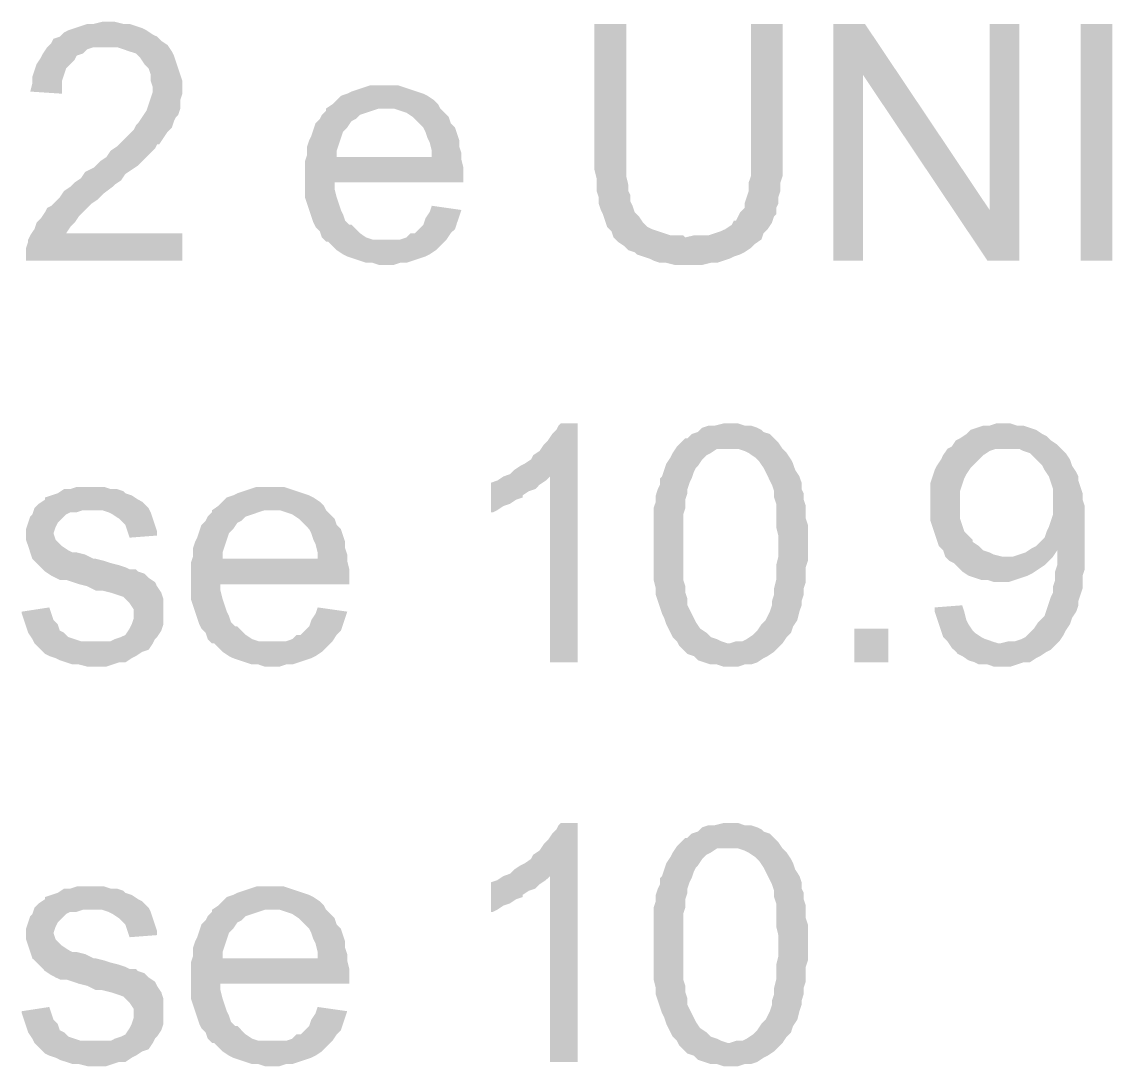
# Model space of a CAD drawing. Header units: millimetres. Extents: x -35.3 to 0.3, y 0.4 to 20.6.
# Drawn here: x -32.6993 to -32.2693, y 6.5152 to 6.9268 of the extents above; entities that cross this region are included whole.
import ezdxf

# ---------------------------------------------------------------- set-up
doc = ezdxf.new("R2010")
doc.units = ezdxf.units.MM
doc.layers.add('PDF _Riempimenti solidi', color=7, linetype='Continuous')

msp = doc.modelspace()

# ---------------------------------------------------------------- hatches: boundary and pattern name
at = {"layer": 'PDF _Riempimenti solidi', "transparency": 33554559}
for points in [[(-32.66517, 6.92684), (-32.66767, 6.92684), (-32.671, 6.92601), (-32.6735, 6.92601), (-32.676, 6.92517), (-32.6785, 6.92434), (-32.681, 6.92351), (-32.68267, 6.92267), (-32.68433, 6.92101), (-32.68683, 6.92017), (-32.68767, 6.91851), (-32.68933, 6.91684), (-32.691, 6.91434), (-32.69183, 6.91267), (-32.6935, 6.91017), (-32.69433, 6.90767), (-32.69517, 6.90517), (-32.69517, 6.90267), (-32.696, 6.89934), (-32.6835, 6.89851), (-32.6835, 6.90351), (-32.68267, 6.90601), (-32.68183, 6.90851), (-32.6785, 6.91184), (-32.67767, 6.91351), (-32.67517, 6.91434), (-32.6735, 6.91601), (-32.671, 6.91684), (-32.66517, 6.91684), (-32.64183, 6.91767), (-32.64433, 6.91934), (-32.646, 6.92101), (-32.64767, 6.92184), (-32.65017, 6.92351), (-32.65183, 6.92434), (-32.65433, 6.92517), (-32.65683, 6.92601), (-32.65933, 6.92601), (-32.66267, 6.92684)], [(-32.461, 6.92601), (-32.4735, 6.92601), (-32.4735, 6.86851), (-32.47267, 6.86517), (-32.47267, 6.86017), (-32.47183, 6.85767), (-32.47183, 6.85517), (-32.471, 6.85267), (-32.47017, 6.85101), (-32.4685, 6.84601), (-32.46683, 6.84434), (-32.466, 6.84184), (-32.43767, 6.84184), (-32.4385, 6.84267), (-32.4435, 6.84267), (-32.446, 6.84351), (-32.4485, 6.84434), (-32.451, 6.84517), (-32.45267, 6.84601), (-32.45433, 6.84767), (-32.456, 6.85017), (-32.45767, 6.85184), (-32.4585, 6.85434), (-32.45933, 6.85601), (-32.45933, 6.85851), (-32.46017, 6.86017), (-32.46017, 6.86267), (-32.461, 6.86601), (-32.461, 6.87267)], [(-32.39933, 6.92601), (-32.41183, 6.92601), (-32.41183, 6.86601), (-32.41267, 6.86351), (-32.41267, 6.86017), (-32.41433, 6.85517), (-32.41433, 6.85351), (-32.416, 6.85184), (-32.41683, 6.85017), (-32.41767, 6.84851), (-32.4185, 6.84851), (-32.41933, 6.84684), (-32.42183, 6.84517), (-32.4235, 6.84434), (-32.426, 6.84351), (-32.4285, 6.84267), (-32.43433, 6.84267), (-32.43767, 6.84184), (-32.466, 6.84184), (-32.46433, 6.84017), (-32.46183, 6.83851), (-32.46017, 6.83684), (-32.45767, 6.83601), (-32.45683, 6.83517), (-32.45433, 6.83434), (-32.45183, 6.83351), (-32.45017, 6.83267), (-32.44767, 6.83184), (-32.44517, 6.83184), (-32.44183, 6.83101), (-32.431, 6.83101), (-32.42767, 6.83184), (-32.42517, 6.83184), (-32.42017, 6.83351), (-32.4185, 6.83434), (-32.416, 6.83517), (-32.41433, 6.83601), (-32.41183, 6.83767), (-32.41017, 6.83934), (-32.40767, 6.84101), (-32.40683, 6.84351), (-32.40517, 6.84517), (-32.4035, 6.84767), (-32.40267, 6.85017), (-32.40183, 6.85101), (-32.40183, 6.85351), (-32.401, 6.85517), (-32.401, 6.85767), (-32.40017, 6.86017), (-32.40017, 6.86351), (-32.39933, 6.86601), (-32.39933, 6.87184)], [(-32.36683, 6.92601), (-32.37933, 6.92601), (-32.37933, 6.83267), (-32.36767, 6.83267), (-32.36767, 6.90601)], [(-32.36683, 6.92601), (-32.36767, 6.90601), (-32.3185, 6.83267), (-32.31767, 6.85267)], [(-32.306, 6.92601), (-32.31767, 6.92601), (-32.31767, 6.85267), (-32.3185, 6.83267), (-32.306, 6.83267)], [(-32.26933, 6.83267), (-32.26933, 6.92601), (-32.28183, 6.92601), (-32.28183, 6.83267)], [(-32.64183, 6.91767), (-32.66517, 6.91684), (-32.66183, 6.91684), (-32.65683, 6.91517), (-32.65433, 6.91434), (-32.65267, 6.91267), (-32.651, 6.91017), (-32.64933, 6.90851), (-32.6485, 6.90601), (-32.6485, 6.90351), (-32.64767, 6.90101), (-32.64767, 6.89934), (-32.65017, 6.89184), (-32.6535, 6.88684), (-32.65433, 6.88601), (-32.65517, 6.88434), (-32.6585, 6.88101), (-32.66183, 6.87767), (-32.66433, 6.87601), (-32.666, 6.87351), (-32.6685, 6.87184), (-32.671, 6.86934), (-32.67433, 6.86767), (-32.676, 6.86517), (-32.6785, 6.86351), (-32.68017, 6.86184), (-32.68267, 6.86017), (-32.68433, 6.85767), (-32.686, 6.85601), (-32.68767, 6.85434), (-32.68933, 6.85351), (-32.69017, 6.85184), (-32.69183, 6.84934), (-32.6935, 6.84767), (-32.69433, 6.84517), (-32.696, 6.84267), (-32.69683, 6.84101), (-32.69683, 6.84017), (-32.69767, 6.83767), (-32.69767, 6.83267), (-32.636, 6.83267), (-32.636, 6.84351), (-32.68183, 6.84351), (-32.68017, 6.84601), (-32.6785, 6.84767), (-32.67683, 6.85017), (-32.67517, 6.85184), (-32.67183, 6.85517), (-32.66933, 6.85684), (-32.66683, 6.85934), (-32.6635, 6.86184), (-32.66267, 6.86267), (-32.66017, 6.86434), (-32.6585, 6.86684), (-32.6535, 6.87017), (-32.65017, 6.87351), (-32.64683, 6.87684), (-32.646, 6.87851), (-32.64517, 6.87851), (-32.6435, 6.88101), (-32.64183, 6.88351), (-32.64017, 6.88517), (-32.63933, 6.88767), (-32.6385, 6.88934), (-32.63767, 6.89017), (-32.63683, 6.89267), (-32.63683, 6.89601), (-32.636, 6.89851), (-32.636, 6.90351), (-32.63683, 6.90601), (-32.63767, 6.90851), (-32.6385, 6.91101), (-32.63933, 6.91351), (-32.64017, 6.91517)], [(-32.556, 6.90184), (-32.56183, 6.90184), (-32.56433, 6.90101), (-32.56683, 6.90017), (-32.56933, 6.89934), (-32.571, 6.89851), (-32.5735, 6.89767), (-32.57517, 6.89601), (-32.57683, 6.89434), (-32.57933, 6.89267), (-32.55267, 6.89267), (-32.55017, 6.89184), (-32.54767, 6.89101), (-32.54517, 6.88934), (-32.5435, 6.88767), (-32.54183, 6.88601), (-32.541, 6.88517), (-32.54017, 6.88351), (-32.53933, 6.88101), (-32.5385, 6.87934), (-32.53767, 6.87601), (-32.53767, 6.87351), (-32.57517, 6.87351), (-32.526, 6.87267), (-32.526, 6.87517), (-32.52683, 6.87767), (-32.52683, 6.88017), (-32.52767, 6.88267), (-32.5285, 6.88517), (-32.53017, 6.88684), (-32.531, 6.88934), (-32.53267, 6.89101), (-32.53433, 6.89267), (-32.53517, 6.89434), (-32.53683, 6.89601), (-32.53933, 6.89767), (-32.541, 6.89851), (-32.5435, 6.89934), (-32.546, 6.90017), (-32.551, 6.90184), (-32.5535, 6.90184)], [(-32.57933, 6.89267), (-32.57933, 6.89184), (-32.581, 6.89017), (-32.58183, 6.88851), (-32.5835, 6.88684), (-32.58433, 6.88434), (-32.58517, 6.88184), (-32.586, 6.88017), (-32.58683, 6.87767), (-32.58683, 6.87434), (-32.58767, 6.87184), (-32.58767, 6.85767), (-32.58433, 6.84767), (-32.5835, 6.84601), (-32.58183, 6.84434), (-32.581, 6.84184), (-32.57933, 6.84017), (-32.55517, 6.84101), (-32.561, 6.84101), (-32.5635, 6.84184), (-32.566, 6.84351), (-32.56767, 6.84517), (-32.56933, 6.84684), (-32.57017, 6.84684), (-32.57183, 6.84851), (-32.57267, 6.85101), (-32.5735, 6.85267), (-32.57517, 6.85767), (-32.576, 6.86101), (-32.576, 6.86351), (-32.52517, 6.86351), (-32.52517, 6.86934), (-32.526, 6.87267), (-32.57517, 6.87351), (-32.57517, 6.87601), (-32.57267, 6.88351), (-32.571, 6.88517), (-32.56933, 6.88767), (-32.56767, 6.88851), (-32.566, 6.89017), (-32.5635, 6.89101), (-32.561, 6.89184), (-32.5585, 6.89267), (-32.556, 6.89267)], [(-32.53767, 6.85434), (-32.5385, 6.85184), (-32.54017, 6.84934), (-32.541, 6.84684), (-32.54267, 6.84517), (-32.54433, 6.84351), (-32.546, 6.84351), (-32.54767, 6.84184), (-32.55017, 6.84101), (-32.55517, 6.84101), (-32.57933, 6.84017), (-32.5785, 6.84017), (-32.57517, 6.83684), (-32.57267, 6.83517), (-32.571, 6.83434), (-32.566, 6.83267), (-32.5635, 6.83184), (-32.561, 6.83184), (-32.5585, 6.83101), (-32.55267, 6.83101), (-32.55017, 6.83184), (-32.54767, 6.83184), (-32.54517, 6.83267), (-32.54267, 6.83351), (-32.54017, 6.83434), (-32.5385, 6.83517), (-32.536, 6.83684), (-32.53517, 6.83767), (-32.5335, 6.83934), (-32.53183, 6.84101), (-32.53017, 6.84351), (-32.5285, 6.84517), (-32.52767, 6.84767), (-32.52683, 6.85017), (-32.526, 6.85267)], [(-32.48017, 6.76851), (-32.48683, 6.76851), (-32.48767, 6.76767), (-32.4885, 6.76601), (-32.49017, 6.76434), (-32.49183, 6.76184), (-32.4935, 6.76017), (-32.49517, 6.75767), (-32.49767, 6.75601), (-32.4985, 6.75434), (-32.501, 6.75267), (-32.50267, 6.75184), (-32.50517, 6.75017), (-32.50683, 6.74851), (-32.491, 6.74767), (-32.491, 6.67434), (-32.48017, 6.67434)], [(-32.42017, 6.76851), (-32.42267, 6.76851), (-32.426, 6.76767), (-32.4285, 6.76767), (-32.431, 6.76684), (-32.43267, 6.76517), (-32.43517, 6.76434), (-32.43683, 6.76267), (-32.43767, 6.76267), (-32.43933, 6.76101), (-32.441, 6.75934), (-32.42017, 6.75851), (-32.41683, 6.75851), (-32.41433, 6.75767), (-32.41267, 6.75684), (-32.41017, 6.75517), (-32.4085, 6.75351), (-32.40683, 6.75101), (-32.4035, 6.74434), (-32.40267, 6.74184), (-32.40267, 6.73934), (-32.40183, 6.73684), (-32.40183, 6.72767), (-32.401, 6.72434), (-32.401, 6.71601), (-32.40183, 6.71267), (-32.40183, 6.70684), (-32.40267, 6.70351), (-32.40267, 6.70101), (-32.4035, 6.69851), (-32.4035, 6.69684), (-32.40433, 6.69434), (-32.406, 6.69101), (-32.40767, 6.68934), (-32.40933, 6.68684), (-32.411, 6.68517), (-32.4135, 6.68351), (-32.41517, 6.68267), (-32.41767, 6.68267), (-32.42017, 6.68184), (-32.44017, 6.68101), (-32.4385, 6.67934), (-32.43683, 6.67767), (-32.43433, 6.67684), (-32.43267, 6.67517), (-32.42767, 6.67351), (-32.42517, 6.67351), (-32.42267, 6.67267), (-32.41683, 6.67267), (-32.41433, 6.67351), (-32.41183, 6.67351), (-32.40933, 6.67434), (-32.40683, 6.67601), (-32.40517, 6.67684), (-32.40267, 6.67851), (-32.401, 6.68017), (-32.39933, 6.68184), (-32.39767, 6.68434), (-32.396, 6.68601), (-32.39517, 6.68851), (-32.3935, 6.69101), (-32.39267, 6.69434), (-32.39183, 6.69684), (-32.39183, 6.69851), (-32.391, 6.70101), (-32.391, 6.70351), (-32.39017, 6.70601), (-32.39017, 6.71184), (-32.38933, 6.71434), (-32.38933, 6.72851), (-32.39017, 6.73101), (-32.39017, 6.73601), (-32.391, 6.73851), (-32.391, 6.74101), (-32.39183, 6.74267), (-32.39183, 6.74517), (-32.39267, 6.74767), (-32.39433, 6.75017), (-32.39517, 6.75267), (-32.396, 6.75434), (-32.39767, 6.75684), (-32.39933, 6.75851), (-32.401, 6.76101), (-32.40433, 6.76434), (-32.40683, 6.76517), (-32.40767, 6.76601), (-32.40933, 6.76684), (-32.41183, 6.76767), (-32.41433, 6.76767), (-32.41683, 6.76851)], [(-32.31183, 6.76851), (-32.31517, 6.76851), (-32.31767, 6.76767), (-32.32017, 6.76767), (-32.32517, 6.76601), (-32.32683, 6.76434), (-32.32933, 6.76267), (-32.331, 6.76184), (-32.33267, 6.75934), (-32.31017, 6.75851), (-32.306, 6.75851), (-32.30433, 6.75767), (-32.30183, 6.75684), (-32.30017, 6.75517), (-32.29767, 6.75267), (-32.29683, 6.75184), (-32.296, 6.75017), (-32.29433, 6.74767), (-32.29267, 6.74267), (-32.29267, 6.73267), (-32.29433, 6.72767), (-32.29517, 6.72601), (-32.296, 6.72351), (-32.29933, 6.72017), (-32.301, 6.71934), (-32.291, 6.71851), (-32.291, 6.71267), (-32.29183, 6.71017), (-32.29183, 6.70684), (-32.29267, 6.70434), (-32.29267, 6.70184), (-32.2935, 6.70017), (-32.29433, 6.69767), (-32.29517, 6.69517), (-32.296, 6.69267), (-32.29767, 6.69101), (-32.2985, 6.69017), (-32.30017, 6.68767), (-32.3035, 6.68434), (-32.30517, 6.68351), (-32.30767, 6.68267), (-32.31017, 6.68267), (-32.3135, 6.68184), (-32.29183, 6.68101), (-32.29017, 6.68267), (-32.2885, 6.68517), (-32.28767, 6.68684), (-32.286, 6.68934), (-32.28517, 6.69184), (-32.2835, 6.69434), (-32.28267, 6.69684), (-32.28267, 6.69851), (-32.281, 6.70351), (-32.281, 6.70851), (-32.28017, 6.71101), (-32.28017, 6.73601), (-32.281, 6.73851), (-32.281, 6.74101), (-32.28267, 6.74601), (-32.28267, 6.74767), (-32.2835, 6.74934), (-32.28517, 6.75184), (-32.286, 6.75434), (-32.28767, 6.75684), (-32.28933, 6.75851), (-32.291, 6.76017), (-32.2935, 6.76184), (-32.29517, 6.76351), (-32.29683, 6.76434), (-32.29933, 6.76601), (-32.30433, 6.76767), (-32.30683, 6.76767), (-32.30933, 6.76851)], [(-32.441, 6.75934), (-32.44267, 6.75684), (-32.4435, 6.75517), (-32.44517, 6.75267), (-32.44683, 6.74767), (-32.44767, 6.74684), (-32.44767, 6.74434), (-32.4485, 6.74267), (-32.44933, 6.74017), (-32.44933, 6.73767), (-32.45017, 6.73517), (-32.45017, 6.70684), (-32.44933, 6.70351), (-32.44933, 6.70101), (-32.4485, 6.69851), (-32.44767, 6.69601), (-32.44683, 6.69351), (-32.446, 6.69184), (-32.44517, 6.68934), (-32.44433, 6.68767), (-32.4435, 6.68601), (-32.44267, 6.68434), (-32.441, 6.68267), (-32.44017, 6.68101), (-32.42017, 6.68184), (-32.421, 6.68184), (-32.4235, 6.68267), (-32.42517, 6.68351), (-32.42767, 6.68434), (-32.42933, 6.68601), (-32.43183, 6.68767), (-32.4335, 6.69017), (-32.436, 6.69517), (-32.43683, 6.69684), (-32.43683, 6.69934), (-32.43767, 6.70184), (-32.43767, 6.70434), (-32.4385, 6.70684), (-32.4385, 6.73267), (-32.43767, 6.73517), (-32.43767, 6.73851), (-32.43683, 6.74101), (-32.43683, 6.74267), (-32.436, 6.74517), (-32.43517, 6.74684), (-32.43433, 6.74934), (-32.4335, 6.75101), (-32.43267, 6.75184), (-32.431, 6.75434), (-32.42933, 6.75601), (-32.42767, 6.75684), (-32.42517, 6.75851), (-32.42017, 6.75851)], [(-32.33267, 6.75934), (-32.33433, 6.75851), (-32.336, 6.75601), (-32.33683, 6.75434), (-32.3385, 6.75184), (-32.33933, 6.75017), (-32.34017, 6.74767), (-32.341, 6.74517), (-32.341, 6.73017), (-32.34017, 6.72767), (-32.33933, 6.72517), (-32.3385, 6.72267), (-32.33767, 6.72017), (-32.336, 6.71851), (-32.33517, 6.71601), (-32.3335, 6.71434), (-32.311, 6.71601), (-32.31267, 6.71601), (-32.316, 6.71684), (-32.31767, 6.71767), (-32.32017, 6.71851), (-32.32183, 6.72017), (-32.32433, 6.72184), (-32.32433, 6.72267), (-32.32767, 6.72601), (-32.32933, 6.73101), (-32.32933, 6.74184), (-32.32767, 6.74684), (-32.32683, 6.74851), (-32.32517, 6.75101), (-32.32017, 6.75601), (-32.31767, 6.75767), (-32.31517, 6.75851), (-32.31017, 6.75851)], [(-32.50683, 6.74851), (-32.50933, 6.74767), (-32.51183, 6.74601), (-32.51433, 6.74517), (-32.51433, 6.73351), (-32.5135, 6.73351), (-32.51183, 6.73434), (-32.50933, 6.73601), (-32.50683, 6.73684), (-32.50433, 6.73851), (-32.50183, 6.73934), (-32.50183, 6.74017), (-32.49933, 6.74184), (-32.49683, 6.74267), (-32.49517, 6.74434), (-32.49267, 6.74601), (-32.491, 6.74767)], [(-32.67267, 6.74351), (-32.67767, 6.74351), (-32.68017, 6.74267), (-32.68267, 6.74267), (-32.68517, 6.74101), (-32.69017, 6.73934), (-32.69017, 6.73851), (-32.69267, 6.73684), (-32.69433, 6.73517), (-32.67183, 6.73434), (-32.66767, 6.73434), (-32.66517, 6.73351), (-32.6635, 6.73267), (-32.661, 6.73101), (-32.66017, 6.73017), (-32.6585, 6.72851), (-32.65683, 6.72351), (-32.646, 6.72434), (-32.646, 6.72601), (-32.64683, 6.72851), (-32.6485, 6.73351), (-32.64933, 6.73517), (-32.65017, 6.73601), (-32.65183, 6.73767), (-32.6535, 6.73851), (-32.656, 6.74017), (-32.6585, 6.74101), (-32.65933, 6.74184), (-32.66183, 6.74267), (-32.66433, 6.74267), (-32.66683, 6.74351), (-32.66933, 6.74351)], [(-32.601, 6.74351), (-32.60683, 6.74351), (-32.60933, 6.74267), (-32.61183, 6.74184), (-32.61433, 6.74101), (-32.616, 6.74017), (-32.6185, 6.73934), (-32.62017, 6.73767), (-32.62183, 6.73601), (-32.62433, 6.73434), (-32.59767, 6.73434), (-32.59517, 6.73351), (-32.59267, 6.73267), (-32.59017, 6.73101), (-32.5885, 6.72934), (-32.586, 6.72684), (-32.58517, 6.72517), (-32.58433, 6.72267), (-32.5835, 6.72101), (-32.58267, 6.71767), (-32.58267, 6.71517), (-32.62017, 6.71517), (-32.571, 6.71434), (-32.571, 6.71684), (-32.57183, 6.71934), (-32.57183, 6.72184), (-32.5735, 6.72684), (-32.57517, 6.72851), (-32.576, 6.73101), (-32.57767, 6.73267), (-32.57933, 6.73434), (-32.58017, 6.73601), (-32.58183, 6.73767), (-32.58433, 6.73934), (-32.586, 6.74017), (-32.5885, 6.74101), (-32.591, 6.74184), (-32.596, 6.74351), (-32.5985, 6.74351)], [(-32.69433, 6.73517), (-32.69517, 6.73267), (-32.696, 6.73184), (-32.69767, 6.72684), (-32.69767, 6.72267), (-32.69683, 6.72017), (-32.696, 6.71767), (-32.69517, 6.71517), (-32.69183, 6.71184), (-32.69017, 6.71017), (-32.68767, 6.70851), (-32.686, 6.70767), (-32.68433, 6.70684), (-32.68183, 6.70684), (-32.67933, 6.70601), (-32.67683, 6.70517), (-32.6735, 6.70434), (-32.67017, 6.70267), (-32.66767, 6.70267), (-32.66433, 6.70184), (-32.66183, 6.70101), (-32.65933, 6.70017), (-32.6585, 6.69934), (-32.65683, 6.69767), (-32.65517, 6.69517), (-32.65517, 6.69184), (-32.656, 6.68934), (-32.65683, 6.68767), (-32.6585, 6.68517), (-32.66017, 6.68434), (-32.66267, 6.68351), (-32.66433, 6.68267), (-32.67017, 6.68267), (-32.69433, 6.68184), (-32.69267, 6.68017), (-32.69017, 6.67767), (-32.6885, 6.67684), (-32.686, 6.67601), (-32.68433, 6.67517), (-32.68183, 6.67434), (-32.67933, 6.67351), (-32.67683, 6.67351), (-32.6735, 6.67267), (-32.666, 6.67267), (-32.6635, 6.67351), (-32.661, 6.67434), (-32.6585, 6.67434), (-32.656, 6.67601), (-32.65433, 6.67684), (-32.65183, 6.67851), (-32.64933, 6.67934), (-32.64767, 6.68184), (-32.64683, 6.68351), (-32.646, 6.68434), (-32.64433, 6.68684), (-32.6435, 6.68934), (-32.6435, 6.69934), (-32.64433, 6.70184), (-32.646, 6.70434), (-32.64683, 6.70601), (-32.64933, 6.70767), (-32.651, 6.70934), (-32.6535, 6.71017), (-32.65433, 6.71101), (-32.65683, 6.71101), (-32.6585, 6.71184), (-32.661, 6.71267), (-32.66433, 6.71351), (-32.66683, 6.71434), (-32.67017, 6.71517), (-32.671, 6.71517), (-32.67433, 6.71684), (-32.67767, 6.71767), (-32.67933, 6.71767), (-32.681, 6.71851), (-32.6835, 6.72017), (-32.686, 6.72267), (-32.68683, 6.72517), (-32.686, 6.72767), (-32.68517, 6.72934), (-32.68183, 6.73267), (-32.68017, 6.73351), (-32.67767, 6.73351), (-32.67517, 6.73434), (-32.67183, 6.73434)], [(-32.62433, 6.73434), (-32.62433, 6.73351), (-32.626, 6.73184), (-32.62683, 6.73017), (-32.6285, 6.72851), (-32.63017, 6.72351), (-32.631, 6.72184), (-32.63183, 6.71934), (-32.63183, 6.71601), (-32.63267, 6.71351), (-32.63267, 6.69934), (-32.63183, 6.69684), (-32.631, 6.69434), (-32.63017, 6.69184), (-32.62933, 6.68934), (-32.6285, 6.68767), (-32.62683, 6.68601), (-32.626, 6.68351), (-32.62433, 6.68184), (-32.60017, 6.68267), (-32.606, 6.68267), (-32.6085, 6.68351), (-32.611, 6.68517), (-32.61267, 6.68684), (-32.61433, 6.68851), (-32.61517, 6.68851), (-32.61683, 6.69017), (-32.61767, 6.69267), (-32.6185, 6.69434), (-32.61933, 6.69684), (-32.62017, 6.69934), (-32.621, 6.70267), (-32.621, 6.70517), (-32.57017, 6.70517), (-32.57017, 6.71101), (-32.571, 6.71434), (-32.62017, 6.71517), (-32.62017, 6.71767), (-32.61933, 6.72017), (-32.6185, 6.72267), (-32.61767, 6.72517), (-32.616, 6.72684), (-32.61433, 6.72934), (-32.61267, 6.73017), (-32.611, 6.73184), (-32.6085, 6.73267), (-32.606, 6.73351), (-32.6035, 6.73434), (-32.601, 6.73434)], [(-32.301, 6.71934), (-32.3035, 6.71767), (-32.3085, 6.71601), (-32.311, 6.71601), (-32.3335, 6.71434), (-32.33183, 6.71351), (-32.3285, 6.71017), (-32.326, 6.70851), (-32.3235, 6.70767), (-32.321, 6.70684), (-32.3185, 6.70684), (-32.316, 6.70601), (-32.31017, 6.70601), (-32.30767, 6.70684), (-32.30267, 6.70851), (-32.301, 6.70934), (-32.296, 6.71267), (-32.29267, 6.71601), (-32.291, 6.71851)], [(-32.6885, 6.69601), (-32.69933, 6.69434), (-32.69933, 6.69351), (-32.69683, 6.68601), (-32.69517, 6.68351), (-32.69433, 6.68184), (-32.67017, 6.68267), (-32.676, 6.68267), (-32.6785, 6.68351), (-32.681, 6.68434), (-32.68267, 6.68601), (-32.68433, 6.68684), (-32.68517, 6.68934), (-32.68683, 6.69101), (-32.68767, 6.69351)], [(-32.58267, 6.69601), (-32.5835, 6.69351), (-32.58517, 6.69101), (-32.586, 6.68851), (-32.58767, 6.68684), (-32.58933, 6.68517), (-32.591, 6.68517), (-32.59267, 6.68351), (-32.59517, 6.68267), (-32.60017, 6.68267), (-32.62433, 6.68184), (-32.6235, 6.68184), (-32.62017, 6.67851), (-32.61767, 6.67684), (-32.616, 6.67601), (-32.6135, 6.67517), (-32.6085, 6.67351), (-32.606, 6.67351), (-32.6035, 6.67267), (-32.59767, 6.67267), (-32.59517, 6.67351), (-32.59267, 6.67351), (-32.58767, 6.67517), (-32.58517, 6.67601), (-32.5835, 6.67684), (-32.581, 6.67851), (-32.5785, 6.68101), (-32.57683, 6.68267), (-32.57517, 6.68517), (-32.5735, 6.68684), (-32.571, 6.69434)], [(-32.3285, 6.69684), (-32.33933, 6.69601), (-32.33933, 6.69434), (-32.3385, 6.69184), (-32.336, 6.68434), (-32.33433, 6.68267), (-32.33267, 6.68017), (-32.331, 6.67851), (-32.33017, 6.67767), (-32.3285, 6.67684), (-32.326, 6.67517), (-32.3235, 6.67434), (-32.32183, 6.67351), (-32.3185, 6.67351), (-32.316, 6.67267), (-32.30933, 6.67267), (-32.30683, 6.67351), (-32.30433, 6.67434), (-32.30183, 6.67434), (-32.29933, 6.67601), (-32.29767, 6.67684), (-32.29517, 6.67851), (-32.2935, 6.67934), (-32.29183, 6.68101), (-32.3135, 6.68184), (-32.31433, 6.68184), (-32.31683, 6.68267), (-32.31933, 6.68351), (-32.321, 6.68434), (-32.3235, 6.68601), (-32.32433, 6.68684), (-32.326, 6.68934), (-32.32683, 6.69101), (-32.32767, 6.69434)], [(-32.35767, 6.67434), (-32.35767, 6.68767), (-32.371, 6.68767), (-32.371, 6.67434)], [(-32.48017, 6.61101), (-32.48683, 6.61101), (-32.48767, 6.61017), (-32.4885, 6.60851), (-32.49017, 6.60684), (-32.49183, 6.60434), (-32.4935, 6.60267), (-32.49517, 6.60017), (-32.49767, 6.59851), (-32.4985, 6.59684), (-32.501, 6.59517), (-32.50267, 6.59434), (-32.50517, 6.59267), (-32.50683, 6.59101), (-32.491, 6.59017), (-32.491, 6.51684), (-32.48017, 6.51684)], [(-32.42017, 6.61101), (-32.42267, 6.61101), (-32.426, 6.61017), (-32.4285, 6.61017), (-32.431, 6.60934), (-32.43267, 6.60767), (-32.43517, 6.60684), (-32.43683, 6.60517), (-32.43767, 6.60517), (-32.43933, 6.60351), (-32.441, 6.60184), (-32.42017, 6.60101), (-32.41683, 6.60101), (-32.41433, 6.60017), (-32.41267, 6.59934), (-32.41017, 6.59767), (-32.4085, 6.59601), (-32.40683, 6.59351), (-32.406, 6.59184), (-32.4035, 6.58684), (-32.40267, 6.58434), (-32.40267, 6.58184), (-32.40183, 6.57934), (-32.40183, 6.57017), (-32.401, 6.56684), (-32.401, 6.55851), (-32.40183, 6.55517), (-32.40183, 6.54934), (-32.40267, 6.54601), (-32.40267, 6.54351), (-32.4035, 6.54101), (-32.4035, 6.53934), (-32.40433, 6.53684), (-32.406, 6.53351), (-32.40767, 6.53184), (-32.40933, 6.52934), (-32.411, 6.52767), (-32.4135, 6.52601), (-32.41517, 6.52517), (-32.41767, 6.52517), (-32.42017, 6.52434), (-32.44017, 6.52351), (-32.4385, 6.52184), (-32.43683, 6.52017), (-32.43433, 6.51934), (-32.43267, 6.51767), (-32.42767, 6.51601), (-32.42517, 6.51601), (-32.42267, 6.51517), (-32.41683, 6.51517), (-32.41433, 6.51601), (-32.41183, 6.51601), (-32.40933, 6.51684), (-32.40683, 6.51851), (-32.40517, 6.51934), (-32.40267, 6.52101), (-32.401, 6.52267), (-32.39933, 6.52434), (-32.39767, 6.52684), (-32.396, 6.52851), (-32.39517, 6.53101), (-32.3935, 6.53351), (-32.39267, 6.53684), (-32.39183, 6.53934), (-32.39183, 6.54101), (-32.391, 6.54351), (-32.391, 6.54601), (-32.39017, 6.54851), (-32.39017, 6.55434), (-32.38933, 6.55684), (-32.38933, 6.57101), (-32.39017, 6.57351), (-32.39017, 6.57851), (-32.391, 6.58101), (-32.391, 6.58351), (-32.39183, 6.58517), (-32.39183, 6.58767), (-32.39267, 6.59017), (-32.39433, 6.59267), (-32.39517, 6.59517), (-32.396, 6.59684), (-32.39767, 6.59934), (-32.39933, 6.60101), (-32.401, 6.60351), (-32.40433, 6.60684), (-32.40683, 6.60767), (-32.40767, 6.60851), (-32.40933, 6.60934), (-32.41183, 6.61017), (-32.41433, 6.61017), (-32.41683, 6.61101)], [(-32.441, 6.60184), (-32.44267, 6.59934), (-32.4435, 6.59767), (-32.44517, 6.59517), (-32.446, 6.59267), (-32.44683, 6.59017), (-32.44767, 6.58934), (-32.44767, 6.58684), (-32.4485, 6.58517), (-32.44933, 6.58267), (-32.44933, 6.58017), (-32.45017, 6.57767), (-32.45017, 6.54934), (-32.44933, 6.54601), (-32.44933, 6.54351), (-32.44683, 6.53601), (-32.446, 6.53434), (-32.44517, 6.53184), (-32.44433, 6.53017), (-32.4435, 6.52851), (-32.44267, 6.52684), (-32.441, 6.52517), (-32.44017, 6.52351), (-32.42017, 6.52434), (-32.421, 6.52434), (-32.4235, 6.52517), (-32.42517, 6.52601), (-32.42767, 6.52684), (-32.42933, 6.52851), (-32.43183, 6.53017), (-32.4335, 6.53267), (-32.436, 6.53767), (-32.43683, 6.53934), (-32.43683, 6.54184), (-32.43767, 6.54434), (-32.43767, 6.54684), (-32.4385, 6.54934), (-32.4385, 6.57517), (-32.43767, 6.57767), (-32.43767, 6.58101), (-32.43683, 6.58351), (-32.43683, 6.58517), (-32.436, 6.58767), (-32.43517, 6.58934), (-32.43433, 6.59184), (-32.4335, 6.59351), (-32.43267, 6.59434), (-32.431, 6.59684), (-32.42933, 6.59851), (-32.42767, 6.59934), (-32.42517, 6.60101), (-32.42017, 6.60101)], [(-32.50683, 6.59101), (-32.50933, 6.59017), (-32.51183, 6.58851), (-32.51433, 6.58767), (-32.51433, 6.57601), (-32.5135, 6.57601), (-32.51183, 6.57684), (-32.50933, 6.57851), (-32.50683, 6.57934), (-32.50433, 6.58101), (-32.50183, 6.58184), (-32.50183, 6.58267), (-32.49933, 6.58434), (-32.49683, 6.58517), (-32.49517, 6.58684), (-32.49267, 6.58851), (-32.491, 6.59017)], [(-32.67267, 6.58601), (-32.67767, 6.58601), (-32.68017, 6.58517), (-32.68267, 6.58517), (-32.68517, 6.58351), (-32.69017, 6.58184), (-32.69017, 6.58101), (-32.69267, 6.57934), (-32.69433, 6.57767), (-32.67183, 6.57684), (-32.66767, 6.57684), (-32.66517, 6.57601), (-32.6635, 6.57517), (-32.661, 6.57351), (-32.66017, 6.57267), (-32.6585, 6.57101), (-32.65683, 6.56601), (-32.646, 6.56684), (-32.646, 6.56851), (-32.64683, 6.57101), (-32.64767, 6.57351), (-32.6485, 6.57601), (-32.64933, 6.57767), (-32.65017, 6.57851), (-32.65183, 6.58017), (-32.6535, 6.58101), (-32.656, 6.58267), (-32.6585, 6.58351), (-32.65933, 6.58434), (-32.66183, 6.58517), (-32.66433, 6.58517), (-32.66683, 6.58601), (-32.66933, 6.58601)], [(-32.601, 6.58601), (-32.60683, 6.58601), (-32.60933, 6.58517), (-32.61183, 6.58434), (-32.61433, 6.58351), (-32.616, 6.58267), (-32.6185, 6.58184), (-32.62017, 6.58017), (-32.62183, 6.57851), (-32.62433, 6.57684), (-32.59767, 6.57684), (-32.59517, 6.57601), (-32.59267, 6.57517), (-32.59017, 6.57351), (-32.5885, 6.57184), (-32.586, 6.56934), (-32.58517, 6.56767), (-32.58433, 6.56517), (-32.5835, 6.56351), (-32.58267, 6.56017), (-32.58267, 6.55767), (-32.62017, 6.55767), (-32.571, 6.55684), (-32.571, 6.55934), (-32.57183, 6.56184), (-32.57183, 6.56434), (-32.5735, 6.56934), (-32.57517, 6.57101), (-32.576, 6.57351), (-32.57767, 6.57517), (-32.57933, 6.57684), (-32.58017, 6.57851), (-32.58183, 6.58017), (-32.58433, 6.58184), (-32.586, 6.58267), (-32.5885, 6.58351), (-32.591, 6.58434), (-32.596, 6.58601), (-32.5985, 6.58601)], [(-32.69433, 6.57767), (-32.69517, 6.57517), (-32.696, 6.57434), (-32.69683, 6.57184), (-32.69767, 6.56934), (-32.69767, 6.56517), (-32.69517, 6.55767), (-32.69183, 6.55434), (-32.69017, 6.55267), (-32.68767, 6.55101), (-32.686, 6.55017), (-32.68433, 6.54934), (-32.68183, 6.54934), (-32.67933, 6.54851), (-32.67683, 6.54767), (-32.6735, 6.54684), (-32.67017, 6.54517), (-32.66767, 6.54517), (-32.66433, 6.54434), (-32.66183, 6.54351), (-32.65933, 6.54267), (-32.6585, 6.54184), (-32.65683, 6.54017), (-32.65517, 6.53767), (-32.65517, 6.53434), (-32.656, 6.53184), (-32.65683, 6.53017), (-32.6585, 6.52767), (-32.66017, 6.52684), (-32.66267, 6.52601), (-32.66433, 6.52517), (-32.67017, 6.52517), (-32.69433, 6.52434), (-32.69267, 6.52267), (-32.69017, 6.52017), (-32.6885, 6.51934), (-32.686, 6.51851), (-32.68433, 6.51767), (-32.68183, 6.51684), (-32.67933, 6.51601), (-32.67683, 6.51601), (-32.6735, 6.51517), (-32.666, 6.51517), (-32.6635, 6.51601), (-32.661, 6.51684), (-32.6585, 6.51684), (-32.656, 6.51851), (-32.65433, 6.51934), (-32.65183, 6.52101), (-32.64933, 6.52184), (-32.64767, 6.52434), (-32.64683, 6.52601), (-32.646, 6.52684), (-32.64433, 6.52934), (-32.6435, 6.53184), (-32.6435, 6.54184), (-32.64433, 6.54434), (-32.646, 6.54684), (-32.64683, 6.54851), (-32.64933, 6.55017), (-32.651, 6.55184), (-32.6535, 6.55267), (-32.65433, 6.55351), (-32.65683, 6.55351), (-32.6585, 6.55434), (-32.661, 6.55517), (-32.66433, 6.55601), (-32.66683, 6.55684), (-32.67017, 6.55767), (-32.671, 6.55767), (-32.67433, 6.55934), (-32.67767, 6.56017), (-32.67933, 6.56017), (-32.681, 6.56101), (-32.6835, 6.56267), (-32.686, 6.56517), (-32.68683, 6.56767), (-32.686, 6.57017), (-32.68517, 6.57184), (-32.68267, 6.57434), (-32.68183, 6.57517), (-32.68017, 6.57601), (-32.67767, 6.57601), (-32.67517, 6.57684), (-32.67183, 6.57684)], [(-32.62433, 6.57684), (-32.62433, 6.57601), (-32.626, 6.57434), (-32.62683, 6.57267), (-32.6285, 6.57101), (-32.63017, 6.56601), (-32.631, 6.56434), (-32.63183, 6.56184), (-32.63183, 6.55851), (-32.63267, 6.55601), (-32.63267, 6.54184), (-32.63183, 6.53934), (-32.631, 6.53684), (-32.63017, 6.53434), (-32.62933, 6.53184), (-32.6285, 6.53017), (-32.62683, 6.52851), (-32.626, 6.52601), (-32.62433, 6.52434), (-32.60017, 6.52517), (-32.606, 6.52517), (-32.6085, 6.52601), (-32.611, 6.52767), (-32.61267, 6.52934), (-32.61433, 6.53101), (-32.61517, 6.53101), (-32.61683, 6.53267), (-32.61767, 6.53517), (-32.6185, 6.53684), (-32.61933, 6.53934), (-32.62017, 6.54184), (-32.621, 6.54517), (-32.621, 6.54767), (-32.57017, 6.54767), (-32.57017, 6.55351), (-32.571, 6.55684), (-32.62017, 6.55767), (-32.62017, 6.56017), (-32.61933, 6.56267), (-32.6185, 6.56517), (-32.61767, 6.56767), (-32.616, 6.56934), (-32.61433, 6.57184), (-32.61267, 6.57267), (-32.611, 6.57434), (-32.6085, 6.57517), (-32.606, 6.57601), (-32.6035, 6.57684), (-32.601, 6.57684)], [(-32.6885, 6.53851), (-32.69933, 6.53684), (-32.69933, 6.53601), (-32.6985, 6.53351), (-32.69767, 6.53101), (-32.69683, 6.52851), (-32.69517, 6.52601), (-32.69433, 6.52434), (-32.67017, 6.52517), (-32.676, 6.52517), (-32.6785, 6.52601), (-32.681, 6.52684), (-32.68267, 6.52851), (-32.68433, 6.52934), (-32.68517, 6.53184), (-32.68683, 6.53351), (-32.68767, 6.53601)], [(-32.58267, 6.53851), (-32.5835, 6.53601), (-32.58517, 6.53351), (-32.586, 6.53101), (-32.58767, 6.52934), (-32.58933, 6.52767), (-32.591, 6.52767), (-32.59267, 6.52601), (-32.59517, 6.52517), (-32.60017, 6.52517), (-32.62433, 6.52434), (-32.6235, 6.52434), (-32.62017, 6.52101), (-32.61767, 6.51934), (-32.616, 6.51851), (-32.6135, 6.51767), (-32.6085, 6.51601), (-32.606, 6.51601), (-32.6035, 6.51517), (-32.59767, 6.51517), (-32.59517, 6.51601), (-32.59267, 6.51601), (-32.58767, 6.51767), (-32.58517, 6.51851), (-32.5835, 6.51934), (-32.581, 6.52101), (-32.5785, 6.52351), (-32.57683, 6.52517), (-32.57517, 6.52767), (-32.5735, 6.52934), (-32.57267, 6.53184), (-32.571, 6.53684)]]:
    msp.add_hatch(color=256, dxfattribs=at).paths.add_polyline_path(points)

doc.saveas('drawing.dxf')
